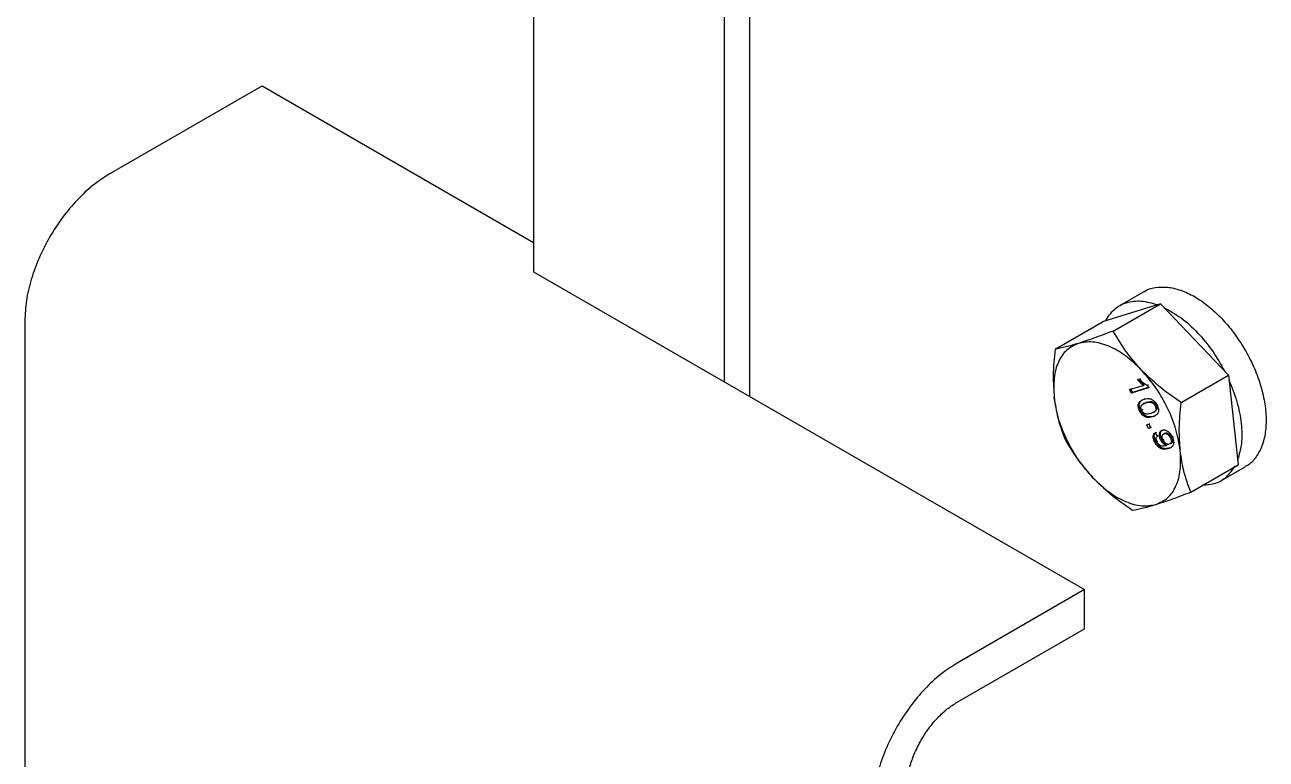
# Model space of a CAD drawing. Header units: millimetres. Extents: x 1293 to 41893, y 1011 to 26911.
# Drawn here: x 5889.7 to 6027.7, y 22354.7 to 22436.4 of the extents above; entities that cross this region are included whole.
import ezdxf

# ---------------------------------------------------------------- set-up
doc = ezdxf.new("R2010")
doc.units = ezdxf.units.MM
doc.header["$LTSCALE"] = 50
doc.layers.add('MAQUINAS', color=11, linetype='Continuous')

msp = doc.modelspace()

# ---------------------------------------------------------------- linework, layer by layer
at = {"layer": 'MAQUINAS', "linetype": 'Continuous', "lineweight": 25}
for p, q in [((5970.2728716, 22488.1419229), (5970.2728716, 22395.0568011)), ((5967.4444444, 22486.5091066), (5967.4444444, 22396.6896173)), ((5946.231241, 22474.2590039), (5946.231241, 22408.935739)), ((5899.0907889, 22419.8211805), (5916.0613517, 22429.6180778)), ((5916.0613517, 22429.6180778), (5946.231241, 22412.2013714)), ((5946.231241, 22408.935739), (6007.5138287, 22373.5580542)), ((6014.1424797, 22406.7149946), (6011.4366177, 22405.1529338)), ((6015.9863755, 22405.3725403), (6009.5162801, 22403.3564475)), ((6010.7253813, 22402.335433), (6015.9863755, 22405.3725403)), ((6015.9863755, 22405.3725403), (6023.534589, 22397.4202032)), ((5889.6626985, 22403.4912489), (5889.6626985, 22349.0551948)), ((6004.2552859, 22400.3193402), (6009.5162801, 22403.3564475)), ((6012.5533675, 22395.8258038), (6014.0485837, 22396.2917157)), ((6013.4248354, 22396.9116598), (6013.6516163, 22396.9823251)), ((6013.4248354, 22396.9116598), (6013.5426865, 22396.9796938)), ((6014.0485837, 22396.2917157), (6013.4248354, 22396.9116598)), ((6014.1664348, 22396.3597497), (6013.5426865, 22396.9796938)), ((6013.6516163, 22396.9823251), (6013.7694674, 22397.0503591)), ((6014.0485837, 22396.2917157), (6014.1664348, 22396.3597497)), ((6014.657475, 22396.3515941), (6014.5396238, 22396.2835601)), ((6014.5396238, 22396.2835601), (6014.6615246, 22396.0303175)), ((6014.6615246, 22396.0303175), (6014.7793757, 22396.0983515)), ((6018.2735948, 22394.3830959), (6023.534589, 22397.4202032)), ((6023.534589, 22397.4202032), (6024.6127072, 22387.4517733)), ((6012.5533675, 22395.8258038), (6012.6712186, 22395.8938378)), ((6012.7427279, 22395.4324171), (6012.5533675, 22395.8258038)), ((6012.860579, 22395.5004511), (6012.6712186, 22395.8938378)), ((6014.6615246, 22396.0303175), (6012.7427279, 22395.4324171)), ((6012.7427279, 22395.4324171), (6012.860579, 22395.5004511)), ((6014.6273159, 22396.0509693), (6012.860579, 22395.5004511)), ((6014.1624586, 22394.7438284), (6014.2803097, 22394.8118624)), ((6013.5199127, 22394.2007819), (6013.6377639, 22394.2688159)), ((6013.7827812, 22393.5258524), (6013.66493, 22393.4578184)), ((6014.0041808, 22393.5948409), (6013.8863297, 22393.5268069)), ((6014.1845554, 22394.3032383), (6014.0667042, 22394.2352043)), ((6014.1964451, 22394.2816602), (6014.4704389, 22394.4187153)), ((6014.4704389, 22394.4187153), (6014.3525877, 22394.3506812)), ((6015.0569385, 22394.365875), (6015.1747896, 22394.433909)), ((6015.2072033, 22393.2869036), (6015.3250544, 22393.3549376)), ((6015.5027071, 22394.0667323), (6015.3848559, 22393.9986983)), ((6015.6083267, 22394.0633841), (6015.7261778, 22394.1314181)), ((6014.4469717, 22391.8919371), (6014.6929712, 22391.968591)), ((6014.4469717, 22391.8919371), (6014.5648228, 22391.9599711)), ((6014.6929712, 22391.968591), (6014.8108224, 22392.036625)), ((6014.6929712, 22391.968591), (6014.8823317, 22391.5752043)), ((6014.6363321, 22391.4985504), (6014.4469717, 22391.8919371)), ((6014.8823317, 22391.5752043), (6014.6363321, 22391.4985504)), ((6014.6363321, 22391.4985504), (6014.7541832, 22391.5665844)), ((6014.8692255, 22391.6024318), (6014.7541832, 22391.5665844)), ((6015.0001828, 22391.6432383), (6014.8823317, 22391.5752043)), ((6015.4067079, 22391.0147741), (6015.5245591, 22391.0828081)), ((6015.4067079, 22391.0147741), (6015.6206683, 22390.6290528)), ((6015.6206683, 22390.6290528), (6015.7385195, 22390.6970868)), ((6016.2022611, 22391.307909), (6016.3201123, 22391.375943)), ((6016.239418, 22390.8124273), (6016.2347009, 22390.8097042)), ((6016.4964039, 22390.9784841), (6016.3785528, 22390.9104501)), ((6017.2918591, 22390.5659307), (6017.4097103, 22390.6339647)), ((6015.3227213, 22390.013841), (6015.4405724, 22390.081875)), ((6015.5538848, 22390.0625455), (6015.671736, 22390.1305795)), ((6016.0038274, 22390.2444532), (6016.1216785, 22390.3124872)), ((6016.2829227, 22390.1935817), (6016.4007739, 22390.2616157)), ((6016.5466193, 22389.6035242), (6016.6644704, 22389.6715582)), ((6016.5466193, 22389.6035242), (6016.5926253, 22389.6199803)), ((6016.5926253, 22389.6199803), (6016.7104764, 22389.6880144)), ((6016.6644704, 22389.6715582), (6016.7104764, 22389.6880144)), ((6017.0829352, 22389.8040731), (6016.965084, 22389.7360391)), ((6017.2173065, 22390.5047389), (6017.0994553, 22390.4367049)), ((6017.1193497, 22389.83289), (6017.2372009, 22389.9009241)), ((6019.351713, 22384.414666), (6024.6127072, 22387.4517733)), ((6022.6923696, 22385.6552871), (6025.3982315, 22387.2173479)), ((6007.5138287, 22373.5580542), (5993.3716931, 22365.393973)), ((6007.5138287, 22369.2031698), (6007.5138287, 22373.5580542)), ((5993.3716931, 22361.0390887), (6007.5138287, 22369.2031698))]:
    msp.add_line(p, q, dxfattribs=at)
for points in [[(5899.0907889, 22419.8211805), (5898.4737251, 22419.4244381), (5897.2395975, 22418.6309532), (5895.4595796, 22416.9559885), (5893.8189737, 22415.002704), (5892.3814609, 22412.8084414), (5891.1999162, 22410.4663635), (5890.3285836, 22408.0688427), (5889.7679644, 22405.6897052), (5889.6977871, 22404.2240677), (5889.6626985, 22403.4912489)], [(6009.8553253, 22403.4620946), (6010.1631472, 22403.9253324), (6010.7787912, 22404.851808), (6012.1689232, 22405.5744101), (6013.801356, 22405.7936444), (6015.0320056, 22405.442477), (6015.6473304, 22405.2668933)], [(6016.381916, 22404.955823), (6017.0165057, 22404.6021133), (6018.2856851, 22403.894694), (6020.1245203, 22402.2055039), (6021.8119028, 22400.1796862), (6022.6966666, 22398.6178425), (6023.1390485, 22397.8369206)], [(6006.8587713, 22400.9627935), (6006.397938, 22400.7511977), (6005.4762713, 22400.3280061), (6004.5691837, 22398.958668), (6004.0569488, 22397.1733373), (6004.1275047, 22395.7048005), (6004.1627827, 22394.9705321)], [(6013.8679257, 22397.9946713), (6013.2793066, 22398.5565176), (6012.1020682, 22399.6802103), (6010.2288599, 22400.7222328), (6008.4120488, 22401.2427994), (6007.3765305, 22401.0561288), (6006.8587713, 22400.9627935)], [(6018.1810916, 22389.0342878), (6018.0533057, 22389.8077299), (6017.7977341, 22391.3546142), (6016.8316133, 22393.7659748), (6015.5270371, 22396.071872), (6014.4209629, 22397.3537382), (6013.8679257, 22397.9946713)], [(6023.5910844, 22396.8978388), (6023.9178521, 22396.0808914), (6024.5713876, 22394.4469964), (6025.0200908, 22392.0352042), (6025.0750404, 22389.7901523), (6024.7291547, 22388.5794759), (6024.5562118, 22387.9741377)], [(6008.4759486, 22386.0101486), (6007.9229114, 22386.6510817), (6006.8168372, 22387.9329479), (6005.512261, 22390.2388452), (6004.5461402, 22392.6502058), (6004.2905686, 22394.19709), (6004.1627827, 22394.9705321)], [(6015.485103, 22383.0420265), (6015.9459363, 22383.2536223), (6016.8676031, 22383.6768139), (6017.7746906, 22385.0461519), (6018.2869255, 22386.8314826), (6018.2163696, 22388.3000194), (6018.1810916, 22389.0342878)], [(6008.4759486, 22386.0101486), (6009.0645678, 22385.4483023), (6010.2418061, 22384.3246096), (6012.1150144, 22383.2825871), (6013.9318255, 22382.7620206), (6014.9673438, 22382.9486912), (6015.485103, 22383.0420265)], [(5993.3716931, 22365.393973), (5992.7546293, 22364.9972306), (5991.5205016, 22364.2037458), (5989.7404838, 22362.528781), (5988.0998778, 22360.5754966), (5986.6623651, 22358.3812339), (5985.4808204, 22356.039156), (5984.6094877, 22353.6416352), (5984.0488686, 22351.2624977), (5983.9786913, 22349.7968602), (5983.9436027, 22349.0640415)], [(5987.7148388, 22351.2411298), (5987.735892, 22351.680821), (5987.7779984, 22352.5602035), (5988.1143699, 22353.987686), (5988.6371695, 22355.4261985), (5989.3460963, 22356.8314452), (5990.2086039, 22358.1480028), (5991.1929675, 22359.3199735), (5992.2609782, 22360.3249523), (5993.0014548, 22360.8010432), (5993.3716931, 22361.0390887)]]:
    msp.add_open_spline(points, degree=3, dxfattribs=at)
for points, knots in [([(6014.1476058, 22406.7070723), (6014.1630166, 22406.7195705), (6014.5066255, 22406.9982385), (6015.3799694, 22407.2082728), (6016.7297683, 22407.2846545), (6018.2185698, 22406.9345032), (6019.7586326, 22406.2224235), (6021.3009492, 22405.1612452), (6022.7855356, 22403.7943542), (6024.1574847, 22402.1718819), (6025.365323, 22400.3547699), (6026.3639132, 22398.4109225), (6027.1159287, 22396.4129991), (6027.5931267, 22394.4359371), (6027.7781099, 22392.5528564), (6027.6622785, 22390.8372559), (6027.2562402, 22389.341832), (6026.5517601, 22388.1653078), (6025.9079803, 22387.4605894), (6025.4512293, 22387.2716448), (6025.3841724, 22387.2439054)], [0, 0, 0, 0, 0.00289511262, 0.06455107521, 0.1262070378, 0.18786300039, 0.24951896298, 0.31117492557, 0.37283088816, 0.43448685075, 0.49614281334, 0.55779877593, 0.61945473851, 0.6811107011, 0.74276666369, 0.80442262628, 0.86607858887, 0.92773455146, 0.98939051405, 1, 1, 1, 1]), ([(6010.7253813, 22402.335433), (6009.9714403, 22402.0504233), (6008.5563085, 22401.5154658), (6007.3993404, 22401.1387882), (6006.8587713, 22400.9627935)], [0, 0, 0, 0, 0.5327709195, 1, 1, 1, 1]), ([(6013.8679257, 22397.9946713), (6013.2988704, 22398.6405517), (6012.0809339, 22400.0229151), (6011.1965535, 22401.5316323), (6010.7253813, 22402.335433)], [0, 0, 0, 0, 0.4672290805, 1, 1, 1, 1]), ([(6004.2552859, 22400.3193402), (6004.1610119, 22399.3393456), (6003.9840616, 22397.4999158), (6004.1058702, 22395.7759971), (6004.1627827, 22394.9705321)], [0, 0, 0, 0, 0.5327709195, 1, 1, 1, 1]), ([(6006.8587713, 22400.9627935), (6006.3750548, 22400.819619), (6005.3397671, 22400.513186), (6004.6322373, 22400.3867185), (6004.2552859, 22400.3193402)], [0, 0, 0, 0, 0.4672290805, 1, 1, 1, 1]), ([(6018.2735948, 22394.3830959), (6017.4254329, 22394.9692651), (6015.8334507, 22396.0694924), (6014.4938337, 22397.3816112), (6013.8679257, 22397.9946713)], [0, 0, 0, 0, 0.5327709195, 1, 1, 1, 1]), ([(6013.6516163, 22396.9823251), (6013.7936596, 22396.8296558), (6014.0772553, 22396.5248451), (6014.385679, 22396.3638956), (6014.5396238, 22396.2835601)], [0, 0, 0, 0, 0.5008657323, 1, 1, 1, 1]), ([(6004.1627827, 22394.9705321), (6004.2765479, 22394.1978875), (6004.5200369, 22392.5442134), (6005.0506884, 22391.1132735), (6005.3334041, 22390.3509103)], [0, 0, 0, 0, 0.4672290805, 1, 1, 1, 1]), ([(6013.5199127, 22394.2007819), (6013.5514536, 22394.2755996), (6013.6145814, 22394.4253442), (6013.8304615, 22394.61687), (6014.0296655, 22394.6930472), (6014.1624586, 22394.7438284)], [0, 0, 0, 0, 0.249753552, 0.499871473, 1, 1, 1, 1]), ([(6014.1624586, 22394.7438284), (6014.2732374, 22394.7729435), (6014.4945218, 22394.831102), (6014.8136799, 22394.8154467), (6015.0876974, 22394.6996473), (6015.292881, 22394.5409423), (6015.4732363, 22394.3210228), (6015.5632668, 22394.1493204), (6015.6083267, 22394.0633841)], [0, 0, 0, 0, 0.2504817087, 0.5003455958, 0.6317049057, 0.7502211388, 0.8749866995, 1, 1, 1, 1]), ([(6013.66493, 22393.4578184), (6013.6090814, 22393.5896467), (6013.5252015, 22393.7876416), (6013.5029871, 22394.0067336), (6013.505708, 22394.122434), (6013.5151779, 22394.1746663), (6013.5199127, 22394.2007819)], [0, 0, 0, 0, 0.4987953461, 0.7491482596, 0.8745764119, 1, 1, 1, 1]), ([(6013.7827812, 22393.5258524), (6013.7274126, 22393.6573505), (6013.6442537, 22393.8548495), (6013.6154934, 22394.1075602), (6013.6303402, 22394.2150629), (6013.6377639, 22394.2688159)], [0, 0, 0, 0, 0.4990363131, 0.7495101716, 1, 1, 1, 1]), ([(6013.6377639, 22394.2688159), (6013.6689606, 22394.3442576), (6013.7313995, 22394.495251), (6013.842759, 22394.5847398), (6013.8984794, 22394.6295168)], [0, 0, 0, 0, 0.4996355373, 1, 1, 1, 1]), ([(6015.1092607, 22392.776895), (6014.9986213, 22392.7476984), (6014.7776096, 22392.6893756), (6014.4612657, 22392.7059691), (6014.1881839, 22392.8197068), (6013.9824144, 22392.9763968), (6013.7996794, 22393.2003001), (6013.7098749, 22393.3719247), (6013.66493, 22393.4578184)], [0, 0, 0, 0, 0.2504758129, 0.50034735438, 0.62576834083, 0.75017618309, 0.87496969665, 1, 1, 1, 1]), ([(6015.2271118, 22392.844929), (6015.1164723, 22392.8157224), (6014.8954602, 22392.7573797), (6014.578901, 22392.7741091), (6014.3057815, 22392.8877069), (6014.1000699, 22393.0447213), (6013.917529, 22393.2683233), (6013.8277255, 22393.4399551), (6013.7827812, 22393.5258524)], [0, 0, 0, 0, 0.2504715078, 0.5003387545, 0.6261880614, 0.750180477, 0.8749718456, 1, 1, 1, 1]), ([(6013.8863297, 22393.5268069), (6013.8601874, 22393.5906825), (6013.8078885, 22393.7184691), (6013.8027735, 22393.8965496), (6013.8365986, 22394.0445573), (6014.003578, 22394.2337084), (6014.197488, 22394.2986986), (6014.3525877, 22394.3506812)], [0, 0, 0, 0, 0.1246963828, 0.2494616582, 0.3744323466, 0.4996371137, 1, 1, 1, 1]), ([(6014.920669, 22393.1705212), (6014.7625287, 22393.124717), (6014.5648214, 22393.0674526), (6014.2830106, 22393.1180032), (6014.1340702, 22393.2078265), (6013.9891994, 22393.3432211), (6013.9206097, 22393.4656292), (6013.8863297, 22393.5268069)], [0, 0, 0, 0, 0.5004095025, 0.6256126137, 0.7505796735, 0.875343692, 1, 1, 1, 1]), ([(6014.3525877, 22394.3506812), (6014.4605906, 22394.37914), (6014.6225856, 22394.4218257), (6014.8599479, 22394.4324926), (6014.9913326, 22394.3880614), (6015.0569385, 22394.365875)], [0, 0, 0, 0, 0.5003723119, 0.7505151407, 1, 1, 1, 1]), ([(6014.4704389, 22394.4187153), (6014.5784418, 22394.447174), (6014.7404368, 22394.4898597), (6014.9777991, 22394.5005266), (6015.1091838, 22394.4560954), (6015.1747896, 22394.433909)], [0, 0, 0, 0, 0.5003723119, 0.7505151407, 1, 1, 1, 1]), ([(6015.3848559, 22393.9986983), (6015.4113791, 22393.9347542), (6015.4644243, 22393.806869), (6015.4723949, 22393.6264844), (6015.4359179, 22393.4802581), (6015.2716559, 22393.2870771), (6015.0766508, 22393.2223197), (6014.920669, 22393.1705212)], [0, 0, 0, 0, 0.1247447425, 0.2494837578, 0.3744708184, 0.4996480989, 1, 1, 1, 1]), ([(6015.0569385, 22394.365875), (6015.0884025, 22394.3463967), (6015.1513102, 22394.3074527), (6015.24183, 22394.2213924), (6015.3231788, 22394.1169436), (6015.3642944, 22394.0381181), (6015.3848559, 22393.9986983)], [0, 0, 0, 0, 0.25015845617, 0.50015557244, 0.75003243026, 1, 1, 1, 1]), ([(6015.6083267, 22394.0633841), (6015.6466574, 22393.9753926), (6015.7232873, 22393.7994818), (6015.7754787, 22393.5352941), (6015.7587108, 22393.3043403), (6015.5836803, 22392.9712055), (6015.3199836, 22392.8632018), (6015.1092607, 22392.776895)], [0, 0, 0, 0, 0.125373348, 0.2506437386, 0.375697515, 0.5011131747, 1, 1, 1, 1]), ([(6015.1747896, 22394.433909), (6015.206236, 22394.4144248), (6015.2691085, 22394.375469), (6015.3598923, 22394.2894973), (6015.4268681, 22394.2021494), (6015.4730027, 22394.1261304), (6015.4928054, 22394.0865321), (6015.5027071, 22394.0667323)], [0, 0, 0, 0, 0.2500549443, 0.4999486155, 0.749722078, 0.8748570557, 1, 1, 1, 1]), ([(6015.5027071, 22394.0667323), (6015.5292151, 22394.0028133), (6015.58223, 22393.8749783), (6015.590428, 22393.6942171), (6015.553085, 22393.5494254), (6015.4623245, 22393.4321229), (6015.3685104, 22393.3973707), (6015.3129812, 22393.3768006)], [0, 0, 0, 0, 0.1831229089, 0.3662374103, 0.5497160376, 0.733473904, 1, 1, 1, 1]), ([(6018.1810916, 22389.0342878), (6018.1241791, 22389.8397528), (6018.0023704, 22391.5636715), (6018.1793208, 22393.4031012), (6018.2735948, 22394.3830959)], [0, 0, 0, 0, 0.4672290805, 1, 1, 1, 1]), ([(6015.3227213, 22390.013841), (6015.2760645, 22390.1227208), (6015.2059057, 22390.2864454), (6015.1700668, 22390.4994382), (6015.1698227, 22390.6944), (6015.2372133, 22390.8946), (6015.3501503, 22390.9746739), (6015.4067079, 22391.0147741)], [0, 0, 0, 0, 0.2498594906, 0.3757183909, 0.500481002, 0.7498462328, 1, 1, 1, 1]), ([(6015.4405724, 22390.081875), (6015.3939179, 22390.1907539), (6015.3237181, 22390.3545809), (6015.2878995, 22390.5675774), (6015.287705, 22390.7625057), (6015.3550627, 22390.9626354), (6015.4680009, 22391.0427084), (6015.5245591, 22391.0828081)], [0, 0, 0, 0, 0.2498591948, 0.3759561592, 0.5004815934, 0.749846529, 1, 1, 1, 1]), ([(6015.6206683, 22390.6290528), (6015.5859468, 22390.6014415), (6015.5232395, 22390.5515754), (6015.4764202, 22390.4458087), (6015.4705616, 22390.3421571), (6015.4840861, 22390.2509031), (6015.5113309, 22390.1559608), (6015.5397008, 22390.0936826), (6015.5538848, 22390.0625455)], [0, 0, 0, 0, 0.2764767993, 0.4993179598, 0.6237184282, 0.7494961879, 0.8747561628, 1, 1, 1, 1]), ([(6016.0038274, 22390.2444532), (6015.9763506, 22390.3065811), (6015.9214157, 22390.4307949), (6015.8753919, 22390.6177197), (6015.8603575, 22390.7941837), (6015.8772975, 22390.9518236), (6015.9227291, 22391.0865998), (6016.0187912, 22391.2276708), (6016.1290206, 22391.2758782), (6016.2022611, 22391.307909)], [0, 0, 0, 0, 0.1250740585, 0.2500636243, 0.3732612247, 0.5001992382, 0.6242961009, 0.7503685137, 1, 1, 1, 1]), ([(6016.1216785, 22390.3124872), (6016.1074178, 22390.3433675), (6016.0788952, 22390.4051304), (6016.0325036, 22390.5303392), (6015.992884, 22390.685811), (6015.9783672, 22390.86223), (6015.9948839, 22391.020443), (6016.0416426, 22391.1531549), (6016.1006829, 22391.252605), (6016.159034, 22391.2816815), (6016.1815745, 22391.2929135)], [0, 0, 0, 0, 0.0754695938, 0.1509450716, 0.3015784561, 0.4503125771, 0.603033998, 0.7528546861, 0.9045299868, 1, 1, 1, 1]), ([(6016.2829227, 22390.1935817), (6016.2478898, 22390.2756005), (6016.1954007, 22390.3984873), (6016.1722636, 22390.5574607), (6016.1765716, 22390.6650432), (6016.2014421, 22390.7575126), (6016.2592875, 22390.8560105), (6016.3309517, 22390.8887222), (6016.3785528, 22390.9104501)], [0, 0, 0, 0, 0.2495205461, 0.3738507837, 0.4998887841, 0.6240955932, 0.7503154422, 1, 1, 1, 1]), ([(6016.2022611, 22391.307909), (6016.2879608, 22391.3243598), (6016.4170763, 22391.3491447), (6016.6178674, 22391.2882115), (6016.7726638, 22391.2038927), (6016.9236022, 22391.0848263), (6017.1155101, 22390.8850325), (6017.2212058, 22390.6937772), (6017.2918591, 22390.5659307)], [0, 0, 0, 0, 0.24986885846, 0.37645352867, 0.50034766571, 0.6272386366, 0.7508240847, 1, 1, 1, 1]), ([(6016.3785528, 22390.9104501), (6016.4349445, 22390.921463), (6016.5475795, 22390.9434597), (6016.7210407, 22390.8738976), (6016.8546205, 22390.7754535), (6016.982573, 22390.6459901), (6017.0524325, 22390.5209023), (6017.0994553, 22390.4367049)], [0, 0, 0, 0, 0.2502503989, 0.4998417518, 0.6295762977, 0.7506653539, 1, 1, 1, 1]), ([(6016.4964039, 22390.9784841), (6016.5527955, 22390.9894974), (6016.6654302, 22391.0114951), (6016.8388138, 22390.9419592), (6016.9723939, 22390.8435593), (6017.1003682, 22390.7141186), (6017.1702829, 22390.5889352), (6017.2173065, 22390.5047389)], [0, 0, 0, 0, 0.25025022803, 0.49984141065, 0.62928839714, 0.75066552405, 1, 1, 1, 1]), ([(6017.2918591, 22390.5659307), (6017.3289242, 22390.4800796), (6017.403043, 22390.3084032), (6017.4521553, 22390.0523324), (6017.4530404, 22389.8190412), (6017.3797302, 22389.5621382), (6017.1766217, 22389.3623062), (6016.9693152, 22389.2892209), (6016.865395, 22389.2525841)], [0, 0, 0, 0, 0.1250635897, 0.2500895576, 0.3751100052, 0.5001693996, 0.7494409524, 1, 1, 1, 1]), ([(6005.3334041, 22390.3509103), (6005.8045763, 22389.5471097), (6006.6889567, 22388.0383924), (6007.9068932, 22386.656029), (6008.4759486, 22386.0101486)], [0, 0, 0, 0, 0.5327709195, 1, 1, 1, 1]), ([(6016.865395, 22389.2525841), (6016.7477612, 22389.2214149), (6016.5128935, 22389.1591822), (6016.1705659, 22389.1875333), (6015.8776422, 22389.3294588), (6015.6619114, 22389.5067772), (6015.4675814, 22389.7401556), (6015.3710216, 22389.922587), (6015.3227213, 22390.013841)], [0, 0, 0, 0, 0.2504849429, 0.5001185141, 0.6278991852, 0.7500923696, 0.8749936752, 1, 1, 1, 1]), ([(6016.9832461, 22389.3206181), (6016.8656121, 22389.2894492), (6016.6307441, 22389.2272172), (6016.2883423, 22389.2555708), (6015.9954055, 22389.3975487), (6015.7796899, 22389.5748993), (6015.5854324, 22389.8081897), (6015.4888726, 22389.990621), (6015.4405724, 22390.081875)], [0, 0, 0, 0, 0.2504849259, 0.5001184801, 0.6280398823, 0.7500923866, 0.8749936837, 1, 1, 1, 1]), ([(6015.5538848, 22390.0625455), (6015.5851461, 22390.0042863), (6015.6476425, 22389.8878165), (6015.7754945, 22389.7416755), (6015.9157814, 22389.635628), (6016.1909671, 22389.5478725), (6016.388613, 22389.5787997), (6016.5466193, 22389.6035242)], [0, 0, 0, 0, 0.1252073258, 0.2503100191, 0.3753386279, 0.50062014744, 1, 1, 1, 1]), ([(6016.5926253, 22389.6199803), (6016.5371179, 22389.6495246), (6016.4257543, 22389.7087988), (6016.2643284, 22389.8576404), (6016.1151094, 22390.0355091), (6016.040866, 22390.1749091), (6016.0038274, 22390.2444532)], [0, 0, 0, 0, 0.2489431768, 0.4994502947, 0.7502849385, 1, 1, 1, 1]), ([(6016.7104764, 22389.6880144), (6016.6548338, 22389.7176395), (6016.5429023, 22389.7772339), (6016.3813051, 22389.9266481), (6016.2323648, 22390.1045313), (6016.1585362, 22390.2432395), (6016.1216785, 22390.3124872)], [0, 0, 0, 0, 0.2495404591, 0.5019797072, 0.7513717736, 1, 1, 1, 1]), ([(6016.965084, 22389.7360391), (6016.9115202, 22389.7252018), (6016.8304764, 22389.7088045), (6016.7054313, 22389.7414673), (6016.6080503, 22389.7923192), (6016.5134171, 22389.8663489), (6016.3931497, 22389.9928598), (6016.3271011, 22390.1131334), (6016.2829227, 22390.1935817)], [0, 0, 0, 0, 0.2499764907, 0.3782221672, 0.5003423322, 0.6274524307, 0.7508110927, 1, 1, 1, 1]), ([(6017.0994553, 22390.4367049), (6017.1340879, 22390.3529053), (6017.1858439, 22390.2276726), (6017.1997627, 22390.0695778), (6017.1874616, 22389.9655942), (6017.1550146, 22389.8777903), (6017.0881496, 22389.7875976), (6017.0142099, 22389.7566205), (6016.965084, 22389.7360391)], [0, 0, 0, 0, 0.2490168506, 0.3721383925, 0.4993654558, 0.6235619335, 0.7498926933, 1, 1, 1, 1]), ([(6017.2173065, 22390.5047389), (6017.2519411, 22390.4209384), (6017.3036592, 22390.2958034), (6017.3176076, 22390.1377074), (6017.3053508, 22390.0337871), (6017.2729039, 22389.945896), (6017.2060665, 22389.8556591), (6017.132061, 22389.8246544), (6017.0829352, 22389.8040731)], [0, 0, 0, 0, 0.249017166, 0.3718446562, 0.4993648037, 0.6232259432, 0.7498923764, 1, 1, 1, 1]), ([(6019.351713, 22384.414666), (6019.0689973, 22385.1770292), (6018.5383458, 22386.6079691), (6018.2948568, 22388.2616432), (6018.1810916, 22389.0342878)], [0, 0, 0, 0, 0.5327709195, 1, 1, 1, 1]), ([(6024.2736621, 22387.3461263), (6023.9644437, 22386.8870725), (6023.3460069, 22385.9689648), (6022.0856391, 22385.2460209), (6021.1043527, 22385.2010012), (6020.6801183, 22385.1815381)], [0, 0, 0, 0, 0.3621127876, 0.7242255753, 1, 1, 1, 1]), ([(6008.4759486, 22386.0101486), (6009.1018565, 22385.3970886), (6010.4414735, 22384.0849698), (6012.0334558, 22382.9847424), (6012.8816176, 22382.3985732)], [0, 0, 0, 0, 0.4672290805, 1, 1, 1, 1]), ([(6015.485103, 22383.0420265), (6016.0256721, 22383.2180212), (6017.1826402, 22383.5946989), (6018.5977719, 22384.1296563), (6019.351713, 22384.414666)], [0, 0, 0, 0, 0.4672290805, 1, 1, 1, 1]), ([(6012.8816176, 22382.3985732), (6013.258569, 22382.4659515), (6013.9660988, 22382.592419), (6015.0013865, 22382.8988521), (6015.485103, 22383.0420265)], [0, 0, 0, 0, 0.5327709195, 1, 1, 1, 1])]:
    msp.add_open_spline(points, degree=3, knots=knots, dxfattribs=at)

doc.saveas('drawing.dxf')
